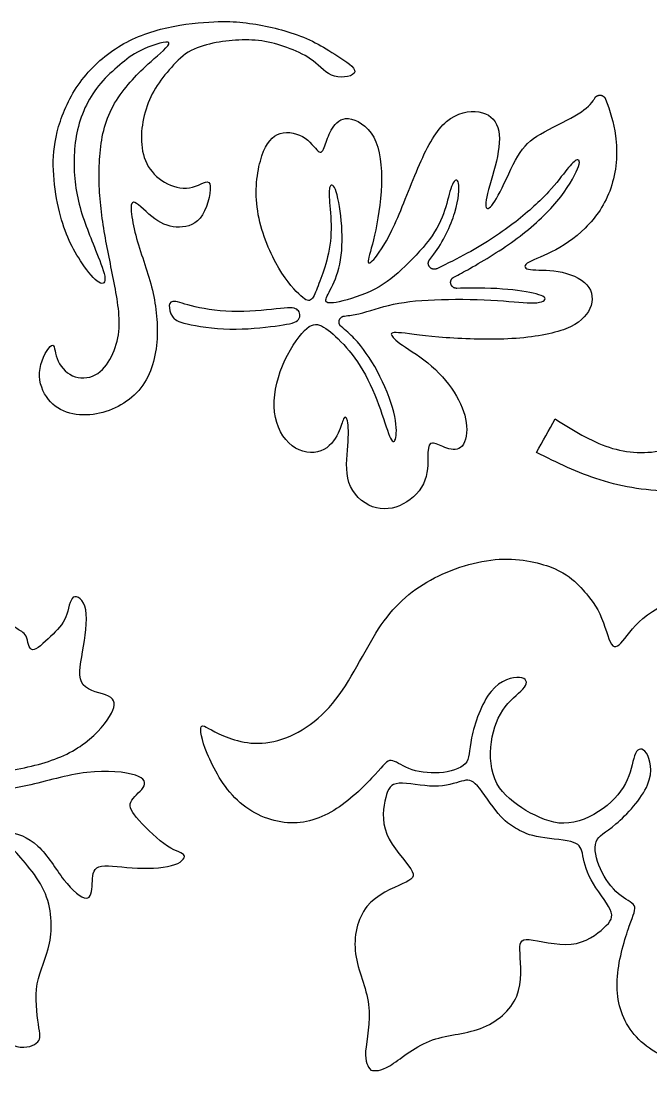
# Model space of a CAD drawing. Header units: millimetres. Extents: x -103 to 104, y -99 to 78.
# Drawn here: x -57.01 to -29.71, y 30.37 to 76.35 of the extents above; entities that cross this region are included whole.
import ezdxf

# ---------------------------------------------------------------- set-up
doc = ezdxf.new("R2010")
doc.units = ezdxf.units.MM
doc.header["$MEASUREMENT"] = 0

msp = doc.modelspace()

# ---------------------------------------------------------------- linework, layer by layer
at = {"color": 5, "linetype": 'ByBlock', "lineweight": -2}
for points in [[(-50.59, 74.236), (-50.341, 74.527), (-49.814, 75.091), (-48.698, 75.425), (-47.573, 75.558), (-46.426, 75.526), (-45.341, 75.172), (-44.297, 74.705), (-43.53, 73.751), (-42.089, 74.077), (-43.346, 74.872), (-44.222, 75.441), (-45.307, 75.872), (-46.401, 76.158), (-47.529, 76.328), (-48.667, 76.362), (-51.016, 76.107), (-53.105, 75.208), (-54.758, 73.527), (-55.563, 71.457), (-55.667, 69.909), (-55.426, 68.19), (-55, 66.92), (-54.487, 65.979), (-53.649, 64.87), (-53.212, 64.979), (-53.745, 66.331), (-54.137, 67.307), (-54.527, 68.401), (-54.709, 69.521), (-54.733, 70.662), (-54.566, 71.791), (-54.156, 72.863), (-53.505, 73.793), (-52.61, 74.571), (-51.844, 75.158), (-50.065, 75.697), (-51.506, 74.523), (-52.173, 73.853), (-52.926, 72.928), (-53.402, 71.899), (-53.598, 70.769), (-53.648, 69.634), (-53.591, 68.497), (-53.437, 67.37), (-53.227, 66.253), (-53, 65.138), (-52.789, 64.023), (-52.706, 62.879), (-53.032, 61.767), (-53.725, 60.852), (-54.847, 60.816), (-55.581, 61.686), (-55.533, 62.689), (-56.405, 61.257), (-55.999, 59.95), (-55.094, 59.291), (-53.865, 59.214), (-52.786, 59.583), (-51.847, 60.271), (-51.298, 61.29), (-51.089, 62.416), (-51.112, 63.557), (-51.288, 64.68), (-51.64, 65.79), (-52.025, 66.929), (-52.267, 68.03), (-52.251, 68.806), (-51.21, 67.631), (-50.161, 67.297), (-49.021, 67.659), (-48.612, 69.777), (-49.532, 68.976), (-50.716, 69.201), (-51.598, 69.993), (-51.863, 71.138), (-51.709, 72.272), (-51.309, 73.35), (-50.839, 73.946), (-50.59, 74.236)], [(-34.655, 57.635), (-34.387, 58.119), (-34.119, 58.604), (-33.852, 59.088)]]:
    msp.add_open_spline(points, degree=3, dxfattribs=at)
for points, weights, knots in [([(-32.134, 73.014), (-32.051, 73.154), (-31.889, 73.139), (-31.728, 73.125), (-31.671, 72.973)], [1, 0.846957104242, 1, 0.846957104242, 1], [64.122843, 64.122843, 64.122843, 66.365086, 66.365086, 68.60733, 68.60733, 68.60733]), ([(-38.984, 65.611), (-39.172, 65.521), (-39.299, 65.686), (-39.427, 65.851), (-39.293, 66.01)], [1, 0.77836339013, 1, 0.77836339013, 1], [58.268998, 58.268998, 58.268998, 60.983964, 60.983964, 63.69893, 63.69893, 63.69893]), ([(-38.12, 64.757), (-38.325, 64.752), (-38.376, 64.951), (-38.428, 65.149), (-38.246, 65.244)], [1, 0.782725215135, 1, 0.782725215135, 1], [52.817101, 52.817101, 52.817101, 55.504155, 55.504155, 58.19121, 58.19121, 58.19121]), ([(-43.13, 63.098), (-43.263, 63.207), (-43.213, 63.372), (-43.163, 63.537), (-42.992, 63.555)], [1, 0.831636464663, 1, 0.831636464663, 1], [68.99548, 68.99548, 68.99548, 71.350473, 71.350473, 73.705466, 73.705466, 73.705466])]:
    msp.add_rational_spline(points, weights, degree=2, knots=knots, dxfattribs=at)
for points, knots in [([(-44.456, 64.254), (-44.568, 64.189), (-44.714, 64.258), (-44.975, 64.513), (-45.236, 64.768), (-45.611, 65.207), (-46.326, 66.535), (-46.667, 67.423), (-46.776, 68.274), (-46.884, 69.126), (-46.76, 69.942), (-46.569, 70.504), (-46.378, 71.067), (-46.12, 71.377), (-45.428, 71.583), (-44.995, 71.48), (-44.69, 71.268), (-44.386, 71.057), (-44.21, 70.737), (-44.086, 70.675), (-43.962, 70.613), (-43.89, 70.809), (-43.813, 71.026), (-43.735, 71.243), (-43.653, 71.48), (-43.364, 71.934), (-43.157, 72.151), (-42.816, 72.125), (-42.476, 72.099), (-42.001, 71.831), (-41.722, 71.315), (-41.443, 70.799), (-41.361, 70.035), (-41.387, 69.25), (-41.412, 68.465), (-41.547, 67.66), (-41.681, 67.072), (-41.815, 66.483), (-41.949, 66.112), (-41.97, 65.792), (-41.856, 65.843), (-41.443, 66.349), (-41.144, 66.803), (-40.808, 67.541), (-40.473, 68.28), (-40.101, 69.302), (-39.735, 70.138), (-39.368, 70.974), (-39.007, 71.625), (-38.558, 72.001), (-38.109, 72.378), (-37.572, 72.481), (-37.159, 72.414), (-36.746, 72.347), (-36.457, 72.11), (-36.338, 71.733), (-36.219, 71.356), (-36.271, 70.84), (-36.4, 70.277), (-36.529, 69.715), (-36.736, 69.105), (-36.818, 68.724), (-36.901, 68.342), (-36.86, 68.187), (-36.751, 68.228), (-36.643, 68.269), (-36.467, 68.507), (-36.24, 68.951), (-36.013, 69.395), (-35.734, 70.045), (-35.466, 70.494), (-35.197, 70.943), (-34.939, 71.191), (-34.495, 71.454), (-34.051, 71.717), (-33.422, 71.996), (-32.998, 72.239), (-32.575, 72.481), (-32.358, 72.688), (-32.209, 72.9), (-32.182, 72.938), (-32.157, 72.976), (-32.134, 73.014)], [63.8756473, 63.8756473, 63.8756473, 63.8756473, 63.8844192, 63.8844192, 63.8844192, 63.8931912, 63.8931912, 63.9019631, 63.9019631, 63.9019631, 63.910735, 63.910735, 63.910735, 63.919507, 63.919507, 63.9282789, 63.9282789, 63.9282789, 63.9370508, 63.9370508, 63.9370508, 63.9458227, 63.9458227, 63.9458227, 63.9545947, 63.9545947, 63.9633666, 63.9633666, 63.9633666, 63.9721385, 63.9721385, 63.9721385, 63.9809105, 63.9809105, 63.9809105, 63.9896824, 63.9896824, 63.9896824, 63.9984543, 63.9984543, 64.0072263, 64.0072263, 64.0159982, 64.0159982, 64.0159982, 64.0247701, 64.0247701, 64.0247701, 64.033542, 64.033542, 64.033542, 64.042314, 64.042314, 64.042314, 64.0510859, 64.0510859, 64.0510859, 64.0598578, 64.0598578, 64.0598578, 64.0686298, 64.0686298, 64.0686298, 64.0774017, 64.0774017, 64.0774017, 64.0861736, 64.0861736, 64.0861736, 64.0949455, 64.0949455, 64.0949455, 64.1037175, 64.1037175, 64.1037175, 64.1124894, 64.1124894, 64.1124894, 64.1212613, 64.1212613, 64.1212613, 64.1228434, 64.1228434, 64.1228434, 64.1228434]), ([(-31.671, 72.973), (-31.477, 72.458), (-31.308, 71.935), (-31.233, 71.382), (-31.13, 70.623), (-31.202, 69.808), (-31.44, 69.111), (-31.677, 68.414), (-32.08, 67.836), (-32.544, 67.376), (-33.009, 66.917), (-33.535, 66.576), (-34.475, 66.101), (-34.888, 65.967), (-35.063, 65.843), (-35.239, 65.719), (-35.177, 65.606), (-34.919, 65.57), (-34.661, 65.533), (-33.752, 65.616), (-32.74, 65.203), (-32.214, 64.615), (-32.193, 64.233), (-32.343, 63.887), (-32.493, 63.541), (-32.813, 63.231), (-33.386, 63.004), (-33.959, 62.777), (-34.784, 62.632), (-35.724, 62.576), (-36.663, 62.519), (-37.716, 62.55), (-38.584, 62.617), (-39.451, 62.684), (-40.132, 62.787), (-40.514, 62.823), (-40.896, 62.86), (-40.979, 62.829), (-40.953, 62.741), (-40.927, 62.653), (-40.793, 62.509), (-40.473, 62.287), (-40.153, 62.065), (-39.647, 61.765), (-39.208, 61.383), (-38.769, 61.001), (-38.398, 60.537), (-38.135, 60.082), (-37.871, 59.628), (-37.716, 59.184), (-37.691, 58.777), (-37.665, 58.369), (-37.768, 57.997), (-37.954, 57.847), (-38.14, 57.698), (-38.408, 57.77), (-38.862, 57.945), (-39.048, 58.049), (-39.172, 58.044), (-39.296, 58.038), (-39.358, 57.925), (-39.368, 57.631), (-39.379, 57.336), (-39.337, 56.861), (-39.497, 56.433), (-39.657, 56.005), (-40.019, 55.623), (-40.855, 55.179), (-41.33, 55.117), (-41.774, 55.282), (-42.218, 55.447), (-42.631, 55.839), (-42.961, 56.831), (-42.878, 57.429), (-42.842, 57.925), (-42.806, 58.42), (-42.816, 58.813), (-42.858, 59.009), (-42.899, 59.205), (-42.971, 59.205), (-43.028, 59.091), (-43.085, 58.978), (-43.126, 58.751), (-43.265, 58.467), (-43.405, 58.183), (-43.642, 57.842), (-44.009, 57.703), (-44.375, 57.563), (-44.871, 57.625), (-45.263, 57.925), (-45.655, 58.224), (-45.944, 58.761), (-46.089, 60.021), (-45.944, 60.743), (-45.676, 61.394), (-45.408, 62.044), (-45.015, 62.622), (-44.721, 62.922), (-44.427, 63.221), (-44.231, 63.242), (-43.746, 63.014), (-43.456, 62.767), (-43.142, 62.441), (-42.827, 62.116), (-42.486, 61.714), (-42.187, 61.197), (-41.887, 60.681), (-41.629, 60.052), (-41.433, 59.499), (-41.237, 58.947), (-41.103, 58.472), (-40.886, 58.038), (-40.803, 58.08), (-40.762, 58.286), (-40.721, 58.493), (-40.721, 58.864), (-40.855, 59.386), (-40.989, 59.907), (-41.257, 60.578), (-41.867, 61.724), (-42.207, 62.199), (-42.563, 62.576), (-42.749, 62.772), (-42.938, 62.941), (-43.13, 63.098)], [68.6073295, 68.6073295, 68.6073295, 68.6073295, 68.6137242, 68.6137242, 68.6137242, 68.6224962, 68.6224962, 68.6224962, 68.6312681, 68.6312681, 68.6312681, 68.64004, 68.64004, 68.648812, 68.648812, 68.648812, 68.6575839, 68.6575839, 68.6575839, 68.6663558, 68.6751277, 68.6751277, 68.6838997, 68.6838997, 68.6838997, 68.6926716, 68.6926716, 68.6926716, 68.7014435, 68.7014435, 68.7014435, 68.7102155, 68.7102155, 68.7102155, 68.7189874, 68.7189874, 68.7189874, 68.7277593, 68.7277593, 68.7277593, 68.7365313, 68.7365313, 68.7365313, 68.7453032, 68.7453032, 68.7453032, 68.7540751, 68.7540751, 68.7540751, 68.762847, 68.762847, 68.762847, 68.771619, 68.771619, 68.771619, 68.7803909, 68.7803909, 68.7891628, 68.7891628, 68.7891628, 68.7979348, 68.7979348, 68.7979348, 68.8067067, 68.8067067, 68.8067067, 68.8154786, 68.8154786, 68.8242506, 68.8242506, 68.8242506, 68.8330225, 68.8330225, 68.8417944, 68.8417944, 68.8417944, 68.8505663, 68.8505663, 68.8505663, 68.8593383, 68.8593383, 68.8593383, 68.8681102, 68.8681102, 68.8681102, 68.8768821, 68.8768821, 68.8768821, 68.8856541, 68.8856541, 68.8856541, 68.894426, 68.894426, 68.9031979, 68.9031979, 68.9031979, 68.9119699, 68.9119699, 68.9119699, 68.9207418, 68.9207418, 68.9295137, 68.9295137, 68.9295137, 68.9382856, 68.9382856, 68.9382856, 68.9470576, 68.9470576, 68.9470576, 68.9558295, 68.9558295, 68.9646014, 68.9646014, 68.9646014, 68.9733734, 68.9733734, 68.9733734, 68.9821453, 68.9821453, 68.9909172, 68.9909172, 68.9909172, 68.9954797, 68.9954797, 68.9954797, 68.9954797]), ([(-38.246, 65.244), (-38.026, 65.358), (-37.798, 65.481), (-37.556, 65.616), (-36.911, 65.977), (-36.168, 66.432), (-34.826, 67.433), (-34.227, 67.98), (-33.773, 68.527), (-33.318, 69.075), (-33.009, 69.622), (-32.751, 70.262), (-32.802, 70.355), (-32.9, 70.329), (-32.998, 70.303), (-33.143, 70.159), (-33.339, 69.916), (-33.535, 69.673), (-33.783, 69.333), (-34.144, 68.94), (-34.506, 68.548), (-34.981, 68.104), (-35.564, 67.65), (-36.147, 67.196), (-36.839, 66.731), (-37.67, 66.277), (-38.08, 66.053), (-38.523, 65.831), (-38.984, 65.611)], [58.19121013, 58.19121013, 58.19121013, 58.19121013, 58.19449758, 58.19449758, 58.19449758, 58.20326951, 58.20326951, 58.21204144, 58.21204144, 58.21204144, 58.22081337, 58.22081337, 58.2295853, 58.2295853, 58.2295853, 58.23835723, 58.23835723, 58.23835723, 58.24712916, 58.24712916, 58.24712916, 58.25590109, 58.25590109, 58.25590109, 58.26467302, 58.26467302, 58.26467302, 58.26899775, 58.26899775, 58.26899775, 58.26899775]), ([(-39.293, 66.01), (-39.233, 66.082), (-39.173, 66.157), (-39.115, 66.235), (-38.718, 66.772), (-38.387, 67.464), (-38.207, 68.047), (-38.026, 68.631), (-37.995, 69.105), (-38.042, 69.317), (-38.088, 69.529), (-38.212, 69.477), (-38.31, 69.266), (-38.408, 69.054), (-38.48, 68.682), (-38.599, 68.29), (-38.718, 67.898), (-38.883, 67.485), (-39.188, 67.041), (-39.492, 66.597), (-39.936, 66.122), (-40.772, 65.317), (-41.165, 64.986), (-41.676, 64.723), (-42.187, 64.46), (-42.816, 64.264), (-43.611, 64.088), (-43.776, 64.109), (-43.797, 64.212), (-43.818, 64.315), (-43.694, 64.501), (-43.549, 64.795), (-43.405, 65.09), (-43.24, 65.492), (-43.157, 65.998), (-43.074, 66.504), (-43.074, 67.113), (-43.126, 67.686), (-43.178, 68.259), (-43.281, 68.796), (-43.384, 69.049), (-43.487, 69.302), (-43.591, 69.271), (-43.632, 69.126), (-43.673, 68.982), (-43.653, 68.724), (-43.622, 68.342), (-43.591, 67.96), (-43.549, 67.454), (-43.584, 66.977), (-43.619, 66.501), (-43.729, 66.054), (-43.843, 65.682), (-43.956, 65.311), (-44.073, 65.014), (-44.17, 64.766), (-44.267, 64.518), (-44.344, 64.319), (-44.456, 64.254)], [63.6989304, 63.6989304, 63.6989304, 63.6989304, 63.7002087, 63.7002087, 63.7002087, 63.7089806, 63.7089806, 63.7089806, 63.7177526, 63.7177526, 63.7177526, 63.7265245, 63.7265245, 63.7265245, 63.7352964, 63.7352964, 63.7352964, 63.7440684, 63.7440684, 63.7440684, 63.7528403, 63.7528403, 63.7616122, 63.7616122, 63.7616122, 63.7703841, 63.7703841, 63.7791561, 63.7791561, 63.7791561, 63.787928, 63.787928, 63.787928, 63.7966999, 63.7966999, 63.7966999, 63.8054719, 63.8054719, 63.8054719, 63.8142438, 63.8142438, 63.8142438, 63.8230157, 63.8230157, 63.8230157, 63.8317877, 63.8317877, 63.8317877, 63.8405596, 63.8405596, 63.8405596, 63.8493315, 63.8493315, 63.8493315, 63.8581034, 63.8581034, 63.8581034, 63.8756473, 63.8756473, 63.8756473, 63.8756473]), ([(-42.992, 63.555), (-42.788, 63.575), (-42.58, 63.606), (-42.367, 63.655), (-41.918, 63.758), (-41.443, 63.944), (-40.86, 64.067), (-40.277, 64.191), (-39.585, 64.253), (-37.985, 64.295), (-37.076, 64.274), (-36.359, 64.227), (-35.641, 64.181), (-35.115, 64.109), (-34.764, 64.124), (-34.413, 64.14), (-34.237, 64.243), (-34.299, 64.341), (-34.361, 64.439), (-34.661, 64.532), (-35.115, 64.609), (-35.569, 64.687), (-36.178, 64.749), (-36.901, 64.764), (-37.281, 64.772), (-37.693, 64.768), (-38.12, 64.757)], [73.70546556, 73.70546556, 73.70546556, 73.70546556, 73.7096285, 73.7096285, 73.7096285, 73.71840043, 73.71840043, 73.71840043, 73.72717236, 73.72717236, 73.73594429, 73.73594429, 73.73594429, 73.74471622, 73.74471622, 73.74471622, 73.75348815, 73.75348815, 73.75348815, 73.76226008, 73.76226008, 73.76226008, 73.77103201, 73.77103201, 73.77103201, 73.77564964, 73.77564964, 73.77564964, 73.77564964]), ([(-50.306, 64.184), (-50.11, 64.15), (-49.79, 64.016), (-49.274, 63.913), (-48.758, 63.809), (-48.045, 63.737), (-47.356, 63.753), (-46.667, 63.768), (-46.001, 63.871), (-45.601, 63.902), (-45.201, 63.933), (-45.067, 63.892), (-44.987, 63.778), (-44.907, 63.665), (-44.881, 63.479), (-45.023, 63.36), (-45.165, 63.242), (-45.475, 63.19), (-45.994, 63.123), (-46.512, 63.056), (-47.24, 62.973), (-47.96, 62.989), (-48.68, 63.004), (-49.393, 63.118), (-49.813, 63.216), (-50.234, 63.314), (-50.363, 63.396), (-50.453, 63.538), (-50.544, 63.68), (-50.595, 63.882), (-50.585, 64.016), (-50.575, 64.15), (-50.502, 64.217), (-50.306, 64.184)], [0, 0, 0, 0, 0.083333, 0.083333, 0.083333, 0.166667, 0.166667, 0.166667, 0.25, 0.25, 0.25, 0.333333, 0.333333, 0.333333, 0.416667, 0.416667, 0.416667, 0.5, 0.5, 0.5, 0.583333, 0.583333, 0.583333, 0.666667, 0.666667, 0.666667, 0.75, 0.75, 0.75, 0.833333, 0.833333, 0.833333, 1, 1, 1, 1]), ([(-33.852, 59.088), (-33.081, 58.604), (-32.31, 58.119), (-31.512, 57.859), (-30.715, 57.599), (-29.891, 57.563), (-29.031, 57.754), (-28.172, 57.945), (-27.276, 58.363), (-26.566, 58.978), (-25.855, 59.593), (-25.33, 60.405), (-25.061, 60.918), (-24.793, 61.432), (-24.781, 61.647), (-24.769, 61.861)], [3, 3, 3, 3, 3.00854701, 3.00854701, 3.00854701, 3.01709402, 3.01709402, 3.01709402, 3.02564103, 3.02564103, 3.02564103, 3.03418803, 3.03418803, 3.03418803, 3.04273504, 3.04273504, 3.04273504, 3.04273504]), ([(-20.077, 57.993), (-20.566, 57.802), (-21.056, 57.611), (-21.838, 57.324), (-22.62, 57.038), (-23.694, 56.656), (-24.888, 56.381), (-26.082, 56.107), (-27.395, 55.939), (-28.601, 55.945), (-29.807, 55.951), (-30.906, 56.13), (-31.897, 56.441), (-32.888, 56.751), (-33.771, 57.193), (-34.655, 57.635)], [2.94017094, 2.94017094, 2.94017094, 2.94017094, 2.94871795, 2.94871795, 2.94871795, 2.95726496, 2.95726496, 2.95726496, 2.96581197, 2.96581197, 2.96581197, 2.97435897, 2.97435897, 2.97435897, 2.98290598, 2.98290598, 2.98290598, 2.98290598]), ([(-61.736, 32.95), (-61.276, 32.598), (-60.815, 32.245), (-60.606, 31.835), (-60.396, 31.426), (-60.438, 30.959), (-60.37, 30.694), (-60.303, 30.43), (-60.127, 30.367), (-59.893, 30.575), (-59.66, 30.782), (-59.369, 31.259), (-59.151, 31.654), (-58.934, 32.048), (-58.788, 32.359), (-58.462, 32.338), (-58.135, 32.318), (-57.626, 31.965), (-57.201, 31.861), (-56.776, 31.757), (-56.433, 31.903), (-56.143, 32.214), (-56.195, 32.38), (-56.262, 32.821), (-56.33, 33.262), (-56.413, 33.977), (-56.205, 35.181), (-55.915, 35.668), (-55.78, 36.338), (-55.645, 37.007), (-55.666, 37.857), (-56.024, 38.625), (-56.382, 39.393), (-57.077, 40.077), (-57.772, 40.949), (-57.772, 41.135), (-57.507, 41.135), (-57.243, 41.135), (-56.714, 40.949), (-56.283, 40.554), (-55.852, 40.16), (-55.189, 38.957), (-54.4, 38.293), (-54.187, 38.288), (-53.975, 38.283), (-53.944, 38.604), (-53.928, 38.921), (-53.913, 39.237), (-53.913, 39.548), (-53.363, 39.756), (-52.813, 39.652), (-52.201, 39.61), (-51.589, 39.569), (-50.915, 39.59), (-50.489, 39.704), (-50.064, 39.818), (-49.888, 40.025), (-49.939, 40.145), (-49.991, 40.264), (-50.271, 40.295), (-51.06, 40.814), (-51.568, 41.301), (-52.211, 42.017), (-52.346, 42.245), (-52.258, 42.463), (-52.17, 42.681), (-51.859, 42.889), (-51.724, 43.091), (-51.589, 43.293), (-51.63, 43.49), (-52.056, 43.63), (-52.481, 43.77), (-53.29, 43.853), (-54.156, 43.75), (-55.023, 43.646), (-55.946, 43.355), (-56.739, 43.179), (-57.533, 43.003), (-58.197, 42.94), (-58.659, 43.008), (-59.12, 43.075), (-59.38, 43.272), (-59.38, 43.532), (-59.12, 43.594), (-58.539, 43.682), (-57.958, 43.77), (-57.056, 43.884), (-55.469, 44.31), (-54.784, 44.621), (-54.239, 45.031), (-53.695, 45.441), (-53.29, 45.949), (-53.098, 46.317), (-52.906, 46.685), (-52.927, 46.914), (-53.223, 47.059), (-53.518, 47.204), (-54.089, 47.266), (-54.322, 47.557), (-54.556, 47.847), (-54.348, 48.885), (-54.12, 50.337), (-54.208, 50.799), (-54.296, 51.26), (-54.587, 51.457), (-54.748, 51.349), (-54.908, 51.24), (-54.94, 50.825), (-55.209, 50.171), (-55.448, 49.932), (-55.733, 49.652), (-56.018, 49.372), (-56.35, 49.051), (-56.522, 49.071), (-56.693, 49.092), (-56.703, 49.455), (-56.797, 49.658), (-56.89, 49.86), (-57.066, 49.901), (-57.196, 49.99), (-57.326, 50.078), (-57.409, 50.213), (-57.621, 49.901), (-57.834, 49.59), (-58.176, 48.833), (-58.337, 48.112), (-58.498, 47.391), (-58.477, 46.706), (-58.659, 46.073), (-58.84, 45.441), (-59.224, 44.86), (-59.618, 44.668), (-60.012, 44.476), (-60.417, 44.673), (-60.609, 45.057), (-60.801, 45.441), (-60.78, 46.011), (-60.448, 46.561), (-60.116, 47.111), (-59.473, 47.64), (-58.799, 48.812), (-58.768, 49.455), (-58.353, 50.638), (-57.969, 51.177), (-57.792, 51.535), (-57.616, 51.893), (-57.647, 52.069), (-57.969, 51.945), (-58.29, 51.821), (-58.902, 51.395), (-59.805, 50.835), (-60.095, 50.7), (-60.267, 50.918), (-60.438, 51.136), (-60.49, 51.706), (-60.715, 52.184), (-60.94, 52.661), (-61.338, 53.045), (-61.736, 53.428)], [3, 3, 3, 3, 3.033898, 3.033898, 3.033898, 3.050847, 3.050847, 3.050847, 3.067797, 3.067797, 3.067797, 3.084746, 3.084746, 3.084746, 3.101695, 3.101695, 3.101695, 3.118644, 3.118644, 3.118644, 3.135593, 3.135593, 3.152542, 3.152542, 3.152542, 3.169492, 3.169492, 3.186441, 3.186441, 3.186441, 3.20339, 3.20339, 3.20339, 3.220339, 3.220339, 3.237288, 3.237288, 3.237288, 3.254237, 3.254237, 3.254237, 3.271186, 3.288136, 3.288136, 3.288136, 3.305085, 3.305085, 3.305085, 3.322034, 3.322034, 3.338983, 3.338983, 3.338983, 3.355932, 3.355932, 3.355932, 3.372881, 3.372881, 3.372881, 3.389831, 3.389831, 3.40678, 3.40678, 3.423729, 3.423729, 3.423729, 3.440678, 3.440678, 3.440678, 3.457627, 3.457627, 3.457627, 3.474576, 3.474576, 3.474576, 3.491525, 3.491525, 3.491525, 3.508475, 3.508475, 3.508475, 3.525424, 3.525424, 3.542373, 3.542373, 3.542373, 3.559322, 3.559322, 3.576271, 3.576271, 3.576271, 3.59322, 3.59322, 3.59322, 3.610169, 3.610169, 3.610169, 3.627119, 3.627119, 3.627119, 3.644068, 3.661017, 3.661017, 3.661017, 3.677966, 3.677966, 3.677966, 3.694915, 3.694915, 3.711864, 3.711864, 3.711864, 3.728814, 3.728814, 3.728814, 3.745763, 3.745763, 3.745763, 3.762712, 3.762712, 3.762712, 3.779661, 3.779661, 3.779661, 3.79661, 3.79661, 3.79661, 3.813559, 3.813559, 3.813559, 3.830508, 3.830508, 3.830508, 3.847458, 3.847458, 3.847458, 3.864407, 3.864407, 3.864407, 3.881356, 3.881356, 3.898305, 3.898305, 3.915254, 3.915254, 3.915254, 3.932203, 3.932203, 3.932203, 3.949153, 3.949153, 3.966102, 3.966102, 3.966102, 3.983051, 3.983051, 3.983051, 4, 4, 4, 4]), ([(-35.118, 42.091), (-35.61, 42.426), (-36.102, 42.761), (-36.375, 43.272), (-36.648, 43.784), (-36.702, 44.472), (-36.62, 45.078), (-36.537, 45.684), (-36.319, 46.209), (-36.018, 46.597), (-35.718, 46.984), (-35.337, 47.234), (-35.181, 47.449), (-35.026, 47.663), (-35.096, 47.842), (-35.394, 47.869), (-35.692, 47.897), (-36.216, 47.773), (-36.631, 47.263), (-37.045, 46.753), (-37.349, 45.855), (-37.476, 45.255), (-37.602, 44.655), (-37.552, 44.351), (-37.752, 44.129), (-37.953, 43.908), (-38.405, 43.768), (-38.876, 43.735), (-39.346, 43.702), (-39.835, 43.776), (-40.195, 43.916), (-40.555, 44.056), (-40.787, 44.263), (-40.968, 44.269), (-41.149, 44.274), (-41.279, 44.079), (-41.657, 43.663), (-42.036, 43.247), (-42.662, 42.611), (-43.999, 41.744), (-44.711, 41.514), (-46.217, 41.622), (-47.012, 41.96), (-47.628, 42.54), (-48.244, 43.12), (-48.682, 43.942), (-48.938, 44.566), (-49.193, 45.189), (-49.266, 45.616), (-49.202, 45.734), (-49.138, 45.853), (-48.937, 45.664), (-48.436, 45.427), (-47.936, 45.19), (-47.138, 44.904), (-45.316, 45.208), (-44.294, 45.799), (-43.502, 46.747), (-42.711, 47.694), (-42.15, 48.998), (-41.511, 49.975), (-40.873, 50.953), (-40.156, 51.603), (-39.251, 52.1), (-38.346, 52.598), (-37.253, 52.941), (-36.276, 52.999), (-35.298, 53.057), (-34.437, 52.829), (-33.882, 52.593), (-33.327, 52.357), (-33.077, 52.112), (-32.827, 51.867)], [5, 5, 5, 5, 5.038462, 5.038462, 5.038462, 5.076923, 5.076923, 5.076923, 5.115385, 5.115385, 5.115385, 5.153846, 5.153846, 5.153846, 5.192308, 5.192308, 5.192308, 5.230769, 5.230769, 5.230769, 5.269231, 5.269231, 5.269231, 5.307692, 5.307692, 5.307692, 5.346154, 5.346154, 5.346154, 5.384615, 5.384615, 5.384615, 5.423077, 5.423077, 5.423077, 5.461538, 5.461538, 5.461538, 5.5, 5.5, 5.538462, 5.538462, 5.576923, 5.576923, 5.576923, 5.615385, 5.615385, 5.615385, 5.653846, 5.653846, 5.653846, 5.692308, 5.692308, 5.692308, 5.730769, 5.730769, 5.769231, 5.769231, 5.769231, 5.807692, 5.807692, 5.807692, 5.846154, 5.846154, 5.846154, 5.884615, 5.884615, 5.884615, 5.923077, 5.923077, 5.923077, 6, 6, 6, 6]), ([(-32.827, 51.867), (-32.819, 51.86), (-32.811, 51.852), (-32.643, 51.666), (-32.475, 51.48), (-32.146, 51.116), (-31.917, 50.629), (-31.688, 50.142), (-31.559, 49.533), (-31.255, 49.087), (-31.079, 49.251), (-30.827, 49.568), (-30.575, 49.884), (-30.246, 50.353), (-29.637, 50.734), (-29.027, 51.115), (-28.136, 51.408), (-25.686, 51.291), (-24.126, 50.881), (-22.913, 50.435), (-21.699, 49.99), (-20.832, 49.509), (-19.911, 49.321), (-18.991, 49.134), (-18.018, 49.239), (-17.256, 49.462), (-16.494, 49.685), (-15.391, 50.365), (-15.274, 50.177), (-15.175, 49.972), (-15.075, 49.767), (-14.934, 49.45), (-14.934, 49.245), (-14.934, 49.04), (-15.075, 48.946), (-15.52, 48.706), (-15.966, 48.466), (-16.716, 48.079), (-17.525, 47.873), (-18.334, 47.668), (-19.202, 47.645), (-20.181, 47.832), (-21.16, 48.02), (-22.25, 48.419), (-23.44, 48.794), (-24.63, 49.169), (-25.92, 49.521), (-26.758, 49.579), (-27.597, 49.638), (-27.983, 49.404), (-28.142, 49.204), (-28.3, 49.005), (-28.23, 48.841), (-28.104, 48.748), (-27.978, 48.655), (-27.797, 48.633), (-27.616, 48.611)], [6, 6, 6, 6, 6.047618, 6.047618, 6.047618, 6.095237, 6.095237, 6.095237, 6.142857, 6.142857, 6.190476, 6.190476, 6.190476, 6.238095, 6.238095, 6.238095, 6.285714, 6.285714, 6.333334, 6.333334, 6.333334, 6.380953, 6.380953, 6.380953, 6.428572, 6.428572, 6.428572, 6.476192, 6.523811, 6.523811, 6.523811, 6.57143, 6.57143, 6.57143, 6.619049, 6.619049, 6.619049, 6.666669, 6.666669, 6.666669, 6.714288, 6.714288, 6.714288, 6.761907, 6.761907, 6.761907, 6.809527, 6.809527, 6.809527, 6.857146, 6.857146, 6.857146, 6.904765, 6.904765, 6.904765, 7, 7, 7, 7]), ([(-27.616, 48.611), (-27.274, 48.549), (-26.932, 48.488), (-26.457, 48.132), (-25.983, 47.776), (-25.374, 47.126), (-24.962, 46.238), (-24.551, 45.35), (-24.336, 44.224), (-24.354, 42.159), (-24.588, 41.22), (-25.146, 40.194), (-25.704, 39.169), (-26.587, 38.058), (-27.047, 36.912), (-27.506, 35.766), (-27.542, 34.585), (-27.245, 33.711), (-26.948, 32.837), (-26.318, 32.269), (-25.872, 31.941), (-25.426, 31.613), (-25.164, 31.525), (-25.239, 31.412), (-25.313, 31.3), (-25.723, 31.162), (-26.393, 31.092), (-27.064, 31.021), (-27.995, 31.018), (-28.797, 31.286), (-29.6, 31.554), (-30.275, 32.093), (-30.679, 32.731), (-31.083, 33.369), (-31.217, 34.105), (-31.152, 34.899), (-31.087, 35.693), (-30.823, 36.546), (-30.636, 37.076), (-30.449, 37.607), (-30.339, 37.814), (-30.429, 37.971), (-30.52, 38.127), (-30.812, 38.233), (-31.106, 38.484), (-31.4, 38.735), (-31.696, 39.131), (-31.89, 39.56), (-32.084, 39.99), (-32.175, 40.455), (-32.075, 40.736), (-31.975, 41.018), (-31.684, 41.117), (-31.215, 41.513), (-30.746, 41.909), (-30.1, 42.602), (-29.846, 43.208), (-29.593, 43.815), (-29.733, 44.336), (-29.898, 44.585), (-30.063, 44.834), (-30.254, 44.811), (-30.369, 44.573), (-30.485, 44.334), (-30.524, 43.88), (-30.723, 43.432), (-30.922, 42.984), (-31.281, 42.543), (-31.776, 42.183), (-32.271, 41.823), (-32.902, 41.545), (-33.482, 41.543), (-34.062, 41.541), (-34.59, 41.816), (-35.118, 42.091)], [4, 4, 4, 4, 4.076922, 4.076922, 4.076922, 4.115383, 4.115383, 4.115383, 4.153845, 4.153845, 4.192306, 4.192306, 4.192306, 4.230768, 4.230768, 4.230768, 4.26923, 4.26923, 4.26923, 4.307691, 4.307691, 4.307691, 4.346153, 4.346153, 4.346153, 4.384614, 4.384614, 4.384614, 4.423076, 4.423076, 4.423076, 4.461538, 4.461538, 4.461538, 4.499999, 4.499999, 4.499999, 4.538461, 4.538461, 4.538461, 4.576922, 4.576922, 4.576922, 4.615384, 4.615384, 4.615384, 4.653846, 4.653846, 4.653846, 4.692307, 4.692307, 4.692307, 4.730769, 4.730769, 4.730769, 4.76923, 4.76923, 4.76923, 4.807692, 4.807692, 4.807692, 4.846154, 4.846154, 4.846154, 4.884615, 4.884615, 4.884615, 4.923077, 4.923077, 4.923077, 4.961538, 4.961538, 4.961538, 5, 5, 5, 5]), ([(-35.569, 41.336), (-35.798, 41.472), (-36.026, 41.609), (-36.318, 41.961), (-36.611, 42.314), (-36.968, 42.882), (-37.223, 43.164), (-37.478, 43.446), (-37.63, 43.442), (-37.907, 43.368), (-38.183, 43.294), (-38.583, 43.151), (-39.101, 43.153), (-39.619, 43.155), (-40.254, 43.303), (-40.624, 43.278), (-40.994, 43.253), (-41.098, 43.056), (-41.199, 42.659), (-41.3, 42.261), (-41.397, 41.664), (-41.155, 41.075), (-40.913, 40.487), (-40.331, 39.906), (-40.112, 39.564), (-39.893, 39.222), (-40.038, 39.117), (-40.46, 38.925), (-40.882, 38.733), (-41.581, 38.455), (-42.012, 37.927), (-42.444, 37.4), (-42.607, 36.623), (-42.505, 35.879), (-42.404, 35.136), (-42.036, 34.424), (-41.946, 33.674), (-41.855, 32.923), (-42.041, 32.132), (-42.071, 31.651), (-42.1, 31.171), (-41.975, 31), (-41.849, 30.829)], [2, 2, 2, 2, 2.066667, 2.066667, 2.066667, 2.133333, 2.133333, 2.133333, 2.2, 2.2, 2.2, 2.266667, 2.266667, 2.266667, 2.333333, 2.333333, 2.333333, 2.4, 2.4, 2.4, 2.466667, 2.466667, 2.466667, 2.533333, 2.533333, 2.533333, 2.6, 2.6, 2.6, 2.666667, 2.666667, 2.666667, 2.733333, 2.733333, 2.733333, 2.8, 2.8, 2.8, 2.866667, 2.866667, 2.866667, 3, 3, 3, 3]), ([(-41.849, 30.829), (-41.639, 30.799), (-41.429, 30.769), (-41.019, 31.023), (-40.61, 31.277), (-40.002, 31.815), (-39.298, 32.091), (-38.593, 32.367), (-37.793, 32.38), (-37.09, 32.643), (-36.387, 32.905), (-35.78, 33.417), (-35.52, 34.047), (-35.26, 34.677), (-35.345, 35.424), (-35.376, 35.887), (-35.407, 36.349), (-35.383, 36.526), (-34.978, 36.496), (-34.573, 36.465), (-33.786, 36.227), (-33.153, 36.293), (-32.52, 36.358), (-32.04, 36.727), (-31.738, 37.004), (-31.436, 37.281), (-31.311, 37.466), (-31.465, 37.804), (-31.618, 38.141), (-32.049, 38.631), (-32.296, 39.086), (-32.543, 39.541), (-32.607, 39.961), (-32.672, 40.24), (-32.738, 40.518), (-32.807, 40.655), (-33.176, 40.746), (-33.545, 40.836), (-34.215, 40.881), (-34.664, 40.972), (-35.113, 41.063), (-35.341, 41.2), (-35.569, 41.336)], [3, 3, 3, 3, 3.133333, 3.133333, 3.133333, 3.2, 3.2, 3.2, 3.266667, 3.266667, 3.266667, 3.333333, 3.333333, 3.333333, 3.4, 3.4, 3.4, 3.466667, 3.466667, 3.466667, 3.533333, 3.533333, 3.533333, 3.6, 3.6, 3.6, 3.666667, 3.666667, 3.666667, 3.733333, 3.733333, 3.733333, 3.8, 3.8, 3.8, 3.866667, 3.866667, 3.866667, 3.933333, 3.933333, 3.933333, 4, 4, 4, 4])]:
    msp.add_open_spline(points, degree=3, knots=knots, dxfattribs=at)

doc.saveas('drawing.dxf')
